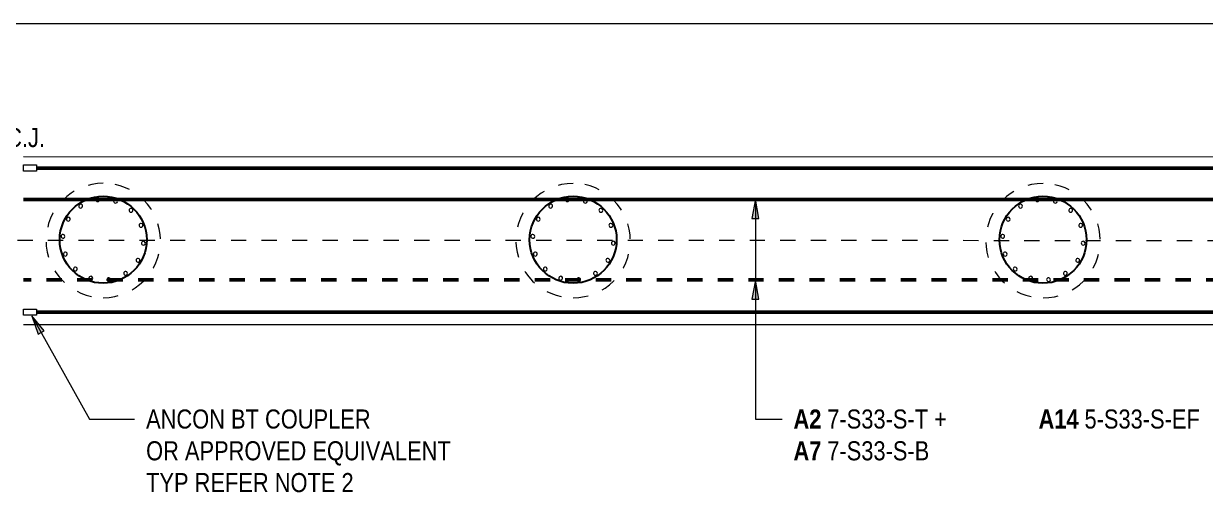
# Model space of a CAD drawing. Header units: metres. Extents: x 1652 to 1749, y -583 to 22.
# Drawn here: x 1676.38 to 1684.12, y -582.92 to -579.84 of the extents above; entities that cross this region are included whole.
import ezdxf

# ---------------------------------------------------------------- set-up
doc = ezdxf.new("R2010")
doc.units = ezdxf.units.M
doc.linetypes.add('JacobsDash', pattern=[0.0045, 0.003, -0.0015])
doc.linetypes.add('JacobsGridLine', pattern=[0.0145, 0.01, -0.001, 0.0025, -0.001])
for name, color, linetype, lineweight in [('BRIDGE-ABUTMENT-CONC', 7, 'Continuous', 50), ('D-BDGE', 7, 'Continuous', 13), ('D-BDGE-FNDN-LINES-18-HID', 7, 'JacobsDash', 18), ('D-BDGE-LINE', 7, 'Continuous', 9), ('D-ENHA-GEN-LINE-GRIDS', 7, 'Continuous', 9), ('D-ENHA-TEXT', 7, 'Continuous', 9)]:
    doc.layers.add(name, color=color, linetype=linetype, lineweight=lineweight)
doc.styles.add('Arial Narrow', font='ARIALN.TTF', dxfattribs={"height": 0.125})
doc.styles.add('Arial Narrow_B', font='ARIALNB.TTF', dxfattribs={"height": 0.125})

# ---------------------------------------------------------------- blocks, each defined once
blk = doc.blocks.new('01_SFO_FRP_Pile_CastInPlace_CS - CAST-IN-PLACE PILE - 0750-7668704-DRG-1075 - ABUTMENT A REINFORCEMENT PLAN')
at = {"layer": 'D-BDGE-FNDN-LINES-18-HID', "color": 252, "true_color": 0x888888}
for start, end in [(90, 270), (270, 90)]:
    blk.add_arc((0, 0), 0.375, start, end, dxfattribs=at)
blk = doc.blocks.new('CS_DET_Rebar Combined - Multiple Bar-7507169-DRG-1075 - ABUTMENT A REINFORCEMENT PLAN')
at = {"layer": 'D-BDGE-LINE', "linetype": 'JacobsDash', "lineweight": 50}
blk.add_line((11.6523, 0), (0, 0), dxfattribs=at)
blk = doc.blocks.new('CS_DET_Rebar Combined - Multiple Bar-7506779-DRG-1075 - ABUTMENT A REINFORCEMENT PLAN')
at = {"layer": 'D-BDGE-LINE', "lineweight": 50}
blk.add_line((0, 0), (10.0154, 0), dxfattribs=at)
blk = doc.blocks.new('CS_DET_Rebar Combined - Multiple Bar-7506915-DRG-1075 - ABUTMENT A REINFORCEMENT PLAN')
at = {"layer": 'D-BDGE-LINE', "lineweight": 50}
blk.add_line((0, 0), (11.6522, 0), dxfattribs=at)
blk = doc.blocks.new('CS_DET_Reinf_Bar Marking - Scale 10-6090033-DRG-1075 - ABUTMENT A REINFORCEMENT PLAN')
at = {"layer": 'D-BDGE-LINE'}
for start, end in [(0, 180), (180, 0)]:
    blk.add_arc((0, 0), 0.0125, start, end, dxfattribs=at)
blk = doc.blocks.new('T2DExtentArrowReinf_v1 - Extent-6498741-DRG-1075 - ABUTMENT A REINFORCEMENT PLAN')
at = {"layer": 'D-BDGE-LINE'}
blk.add_line((0.125, 0), (28.542, 0), dxfattribs=at)

msp = doc.modelspace()

# ---------------------------------------------------------------- hatches: boundary and pattern name
at = {"layer": 'D-ENHA-TEXT'}
for points in [[(1681.1749, -580.9961), (1681.1528, -581.1211), (1681.1969, -581.1211)], [(1681.1749, -581.5258), (1681.1528, -581.6508), (1681.1969, -581.6508)], [(1676.4324, -581.7607), (1676.4741, -581.8806), (1676.5126, -581.8591)]]:
    msp.add_hatch(color=256, dxfattribs=at).paths.add_polyline_path(points)

# ---------------------------------------------------------------- linework, layer by layer
at = {"layer": 'BRIDGE-ABUTMENT-CONC', "lineweight": 13}
for p, q in [((1676.3784, -580.7161), (1687.0463, -580.7183)), ((1676.3772, -581.8161), (1686.9415, -581.8183))]:
    msp.add_line(p, q, dxfattribs=at)
at = {"layer": 'D-BDGE'}
for p, q in [((1676.3784, -580.7711), (1676.4634, -580.7711)), ((1676.3784, -580.8111), (1676.3784, -580.7711)), ((1676.4634, -580.7711), (1676.4634, -580.8111)), ((1676.4634, -580.8111), (1676.3784, -580.8111)), ((1676.3784, -581.7155), (1676.4634, -581.7155)), ((1676.3784, -581.7555), (1676.3784, -581.7155)), ((1676.4634, -581.7155), (1676.4634, -581.7555)), ((1676.4634, -581.7555), (1676.3784, -581.7555))]:
    msp.add_line(p, q, dxfattribs=at)
at = {"layer": 'D-BDGE', "color": 8, "lineweight": 25, "true_color": 0x808080}
for centre in [(1676.9001, -581.2614), (1679.9801, -581.2614), (1683.0603, -581.2614)]:
    msp.add_circle(centre, 0.285, dxfattribs=at)
at = {"layer": 'D-ENHA-GEN-LINE-GRIDS', "linetype": 'JacobsGridLine', "lineweight": 18}
msp.add_line((1690.2379, -581.269), (1653.0665, -581.2611), dxfattribs=at)
at = {"layer": 'D-ENHA-TEXT'}
for p, q in [((1681.1749, -580.9961), (1681.1528, -581.1211)), ((1681.1969, -581.1211), (1681.1749, -580.9961)), ((1681.1749, -580.9961), (1681.1749, -582.4369)), ((1681.1528, -581.1211), (1681.1969, -581.1211)), ((1681.1749, -581.5258), (1681.1528, -581.6508)), ((1681.1969, -581.6508), (1681.1749, -581.5258)), ((1681.1749, -581.5258), (1681.1749, -582.4369)), ((1681.1528, -581.6508), (1681.1969, -581.6508)), ((1676.4324, -581.7607), (1676.4741, -581.8806)), ((1676.5126, -581.8591), (1676.4324, -581.7607)), ((1676.4324, -581.7607), (1676.8101, -582.4369)), ((1676.4741, -581.8806), (1676.5126, -581.8591)), ((1676.8101, -582.4369), (1677.1062, -582.4369)), ((1681.1749, -582.4369), (1681.3497, -582.4369)), ((1681.1749, -582.4369), (1681.3497, -582.4369))]:
    msp.add_line(p, q, dxfattribs=at)

# ---------------------------------------------------------------- block references
at = {"layer": 'D-BDGE-FNDN-LINES-18-HID', "color": 252, "true_color": 0x888888, "rotation": 179.9878831926534}
for p in [(1676.9002, -581.2662), (1679.9802, -581.2668), (1683.0604, -581.2675)]:
    msp.add_blockref('01_SFO_FRP_Pile_CastInPlace_CS - CAST-IN-PLACE PILE - 0750-7668704-DRG-1075 - ABUTMENT A REINFORCEMENT PLAN', p, dxfattribs=at)
at = {"layer": 'D-BDGE-LINE'}
for name, p in [('T2DExtentArrowReinf_v1 - Extent-6498741-DRG-1075 - ABUTMENT A REINFORCEMENT PLAN', (1657.9783, -579.8442)), ('CS_DET_Rebar Combined - Multiple Bar-7506779-DRG-1075 - ABUTMENT A REINFORCEMENT PLAN', (1676.4634, -580.7911)), ('CS_DET_Rebar Combined - Multiple Bar-7506915-DRG-1075 - ABUTMENT A REINFORCEMENT PLAN', (1676.3766, -580.9985)), ('CS_DET_Rebar Combined - Multiple Bar-7507169-DRG-1075 - ABUTMENT A REINFORCEMENT PLAN', (1676.3765, -581.524)), ('CS_DET_Rebar Combined - Multiple Bar-7506779-DRG-1075 - ABUTMENT A REINFORCEMENT PLAN', (1676.4634, -581.7354))]:
    msp.add_blockref(name, p, dxfattribs=at)
at = {"layer": 'D-BDGE-LINE', "rotation": 85.13219999999681}
for p in [(1676.7529, -581.0409), (1676.863, -580.9989), (1676.9805, -581.0089), (1679.8328, -581.0409), (1679.943, -580.9989), (1680.0605, -581.0089), (1682.913, -581.0409), (1683.0232, -580.9989), (1683.1406, -581.0089), (1676.6718, -581.1265), (1677.082, -581.0689), (1679.7518, -581.1265), (1680.1619, -581.0689), (1682.832, -581.1265), (1683.2421, -581.0689), (1677.1474, -581.167), (1680.2274, -581.167), (1683.3075, -581.167), (1676.6359, -581.2388), (1677.1638, -581.2837), (1679.7159, -581.2388), (1680.2437, -581.2837), (1682.7961, -581.2388), (1683.3239, -581.2837), (1676.6523, -581.3555), (1679.7323, -581.3555), (1682.8125, -581.3555), (1677.1279, -581.396), (1680.2079, -581.396), (1683.288, -581.396), (1676.7177, -581.4536), (1676.8192, -581.5135), (1677.0468, -581.4816), (1679.7977, -581.4536), (1679.8992, -581.5135), (1680.1268, -581.4816), (1682.8779, -581.4536), (1682.9794, -581.5135), (1683.207, -581.4816), (1676.9367, -581.5235), (1680.0166, -581.5235), (1683.0968, -581.5235)]:
    msp.add_blockref('CS_DET_Reinf_Bar Marking - Scale 10-6090033-DRG-1075 - ABUTMENT A REINFORCEMENT PLAN', p, dxfattribs=at)

# ---------------------------------------------------------------- texts
at = {"layer": 'D-ENHA-TEXT', "char_height": 0.125, "attachment_point": 1, "bg_fill": 3, "box_fill_scale": 1, "bg_fill_color": 256, "bg_fill_transparency": 0}
for s, insert, style in [('ANCON BT COUPLER ', (1677.1812, -582.3744), 'Arial Narrow'), ('A2', (1681.4247, -582.3744), 'Arial Narrow_B'), ('A14', (1683.0312, -582.3744), 'Arial Narrow_B'), ('OR APPROVED EQUIVALENT ', (1677.1812, -582.5827), 'Arial Narrow'), ('A7', (1681.4247, -582.5827), 'Arial Narrow_B'), ('TYP REFER NOTE 2', (1677.1812, -582.7911), 'Arial Narrow')]:
    msp.add_mtext(s, dxfattribs=dict(at, insert=insert, style=style))

# ---------------------------------------------------------------- next in the draw order: texts
at = {"layer": 'D-ENHA-TEXT', "char_height": 0.125, "attachment_point": 1, "style": 'Arial Narrow', "bg_fill": 3, "box_fill_scale": 1, "bg_fill_color": 256, "bg_fill_transparency": 0}
for s, insert in [('C.J.', (1676.2637, -580.5288)), (' 7-S33-S-T +', (1681.6066, -582.3744)), (' 5-S33-S-EF', (1683.2924, -582.3744)), (' 7-S33-S-B', (1681.6066, -582.5827))]:
    msp.add_mtext(s, dxfattribs=dict(at, insert=insert))

doc.saveas('drawing.dxf')
